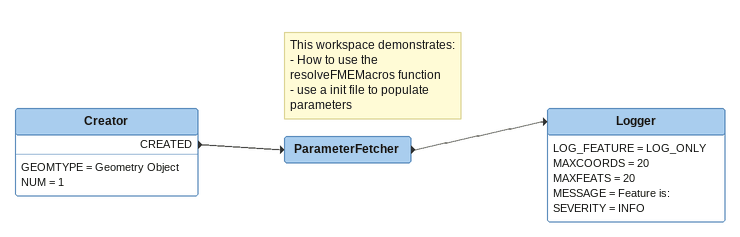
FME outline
Creator
    GEOMTYPE = Geometry Object
    NUM = 1
    CREATED -> ParameterFetcher
Note: This workspace demonstrates: / - How to use the resolveFMEMacros function / - use a init file to populate parameters
ParameterFetcher
    -> Logger
Logger
    LOG_FEATURE = LOG_ONLY
    MAXCOORDS = 20
    MAXFEATS = 20
    MESSAGE = Feature is:
    SEVERITY = INFO
